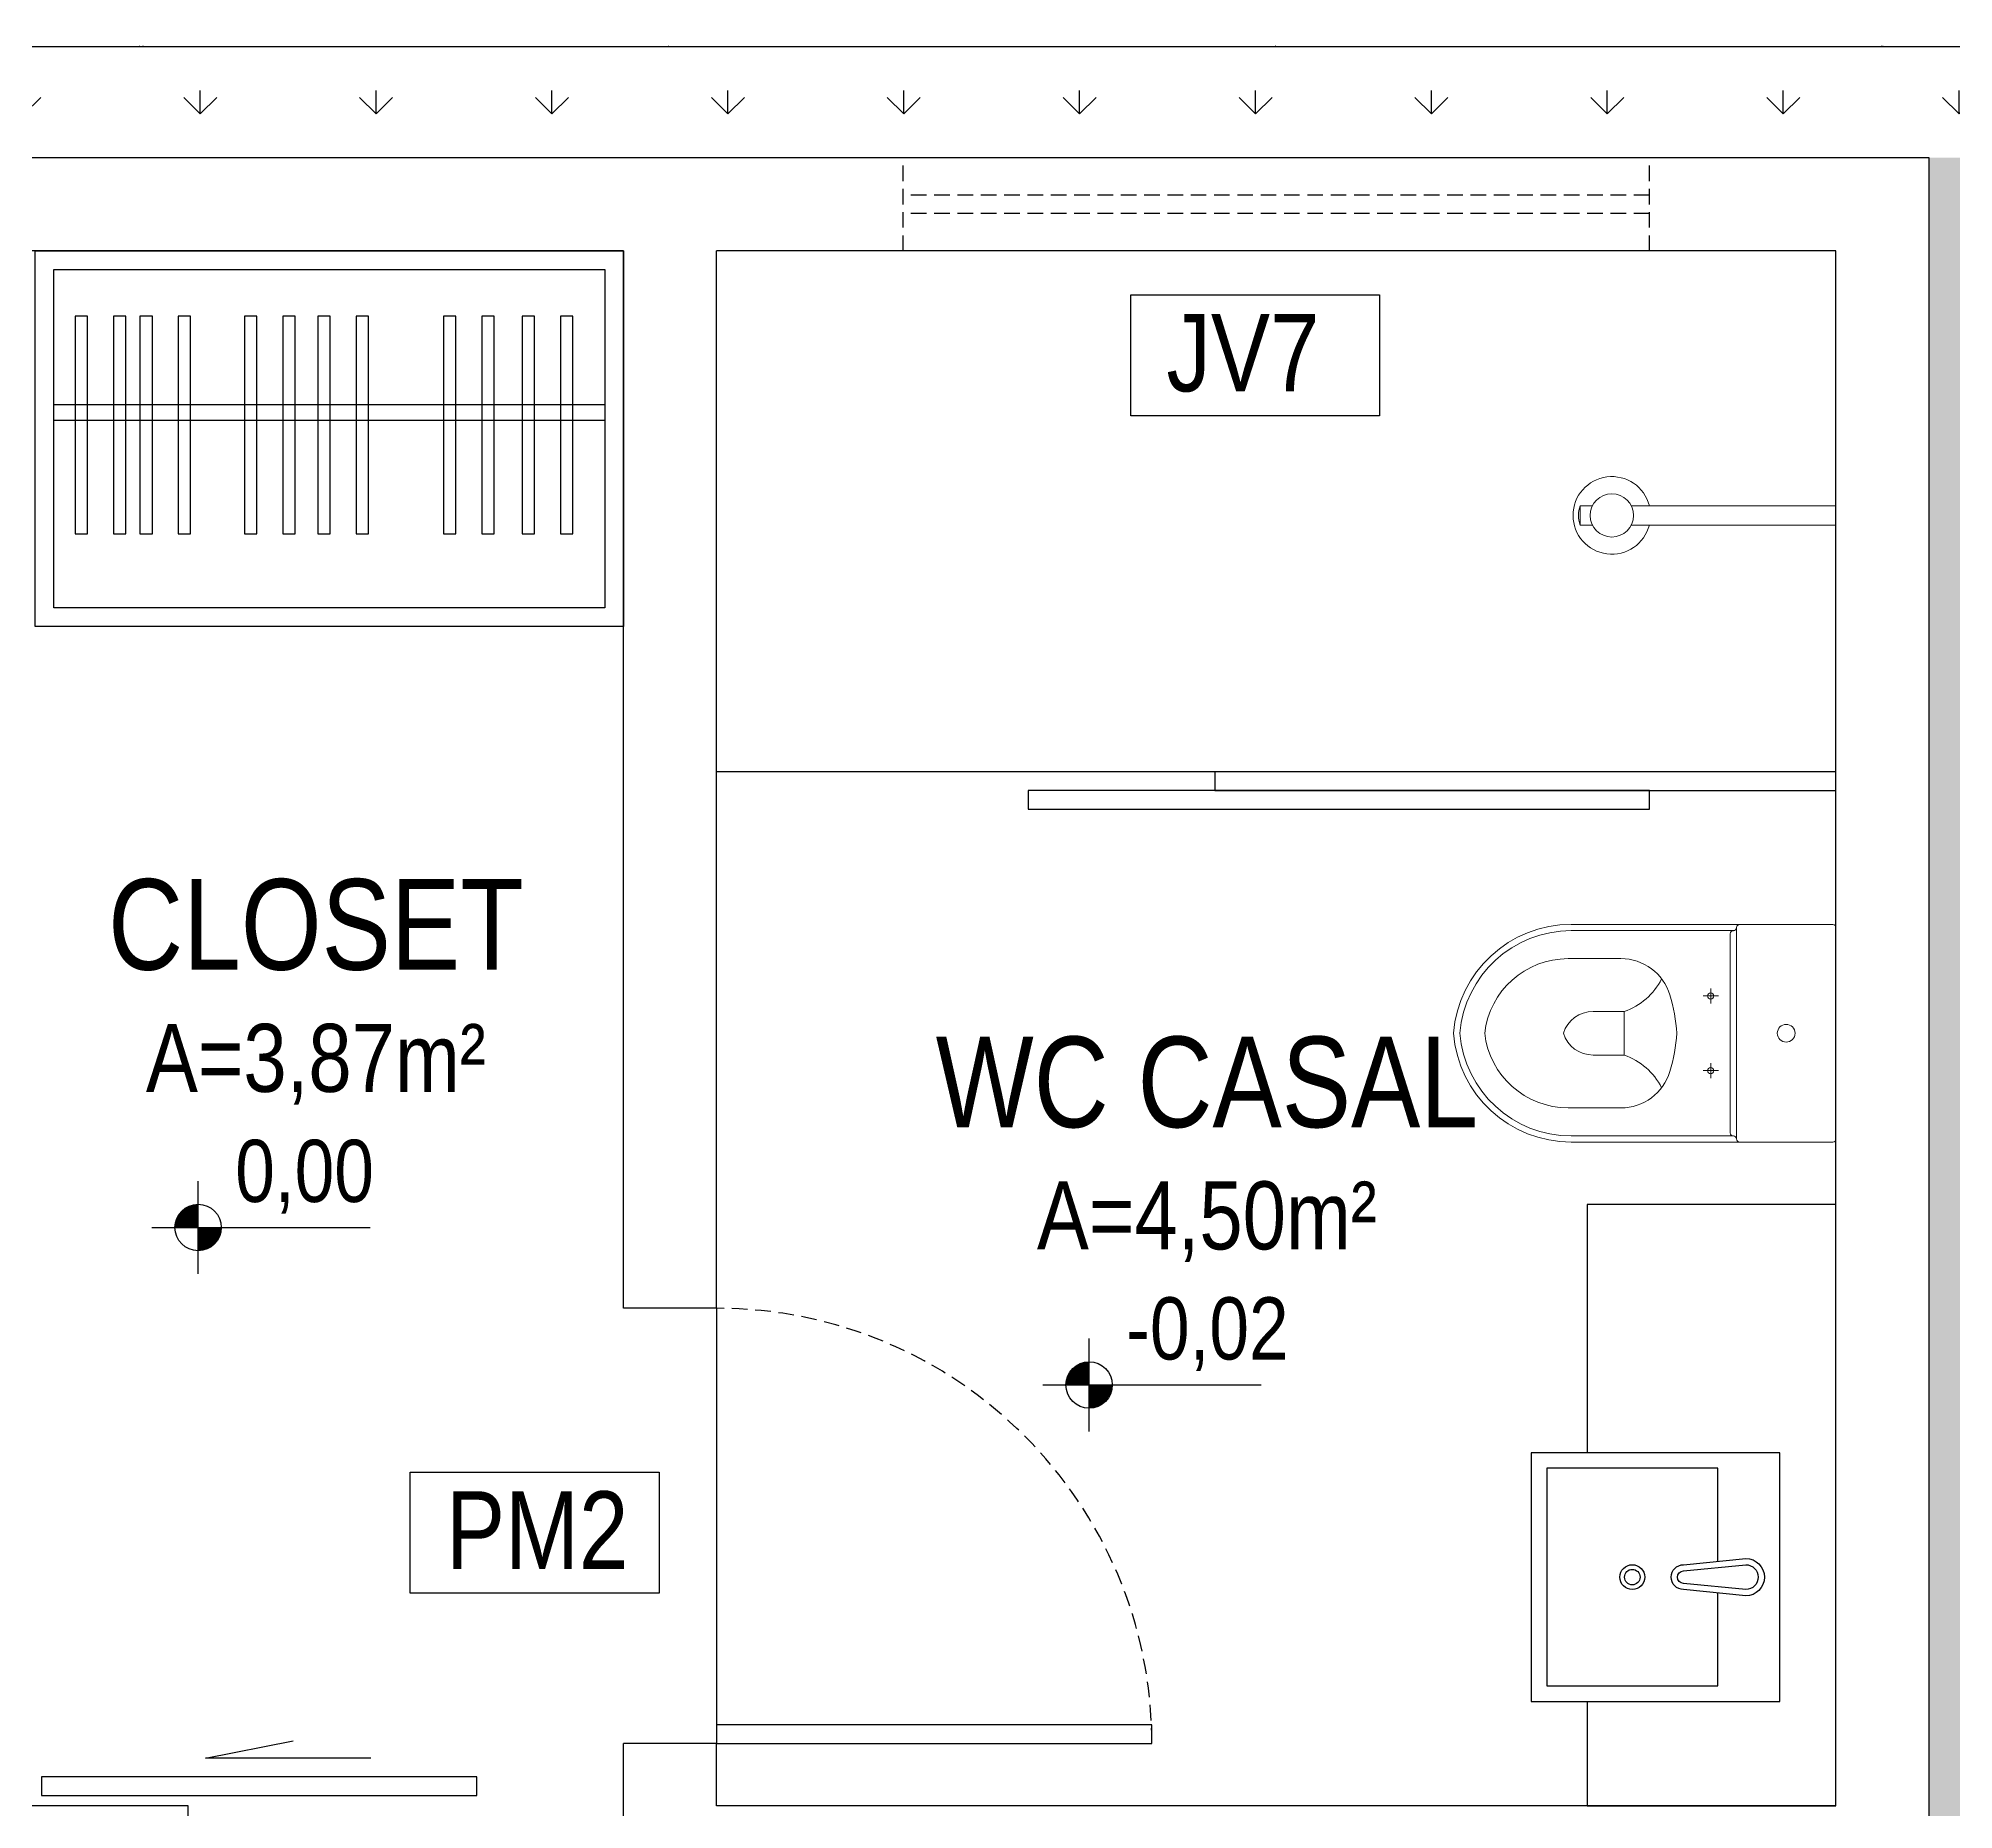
# Model space of a CAD drawing. Header units: millimetres. Extents: x -6300 to 1991, y -4770 to 4545.
# Drawn here: x -1073.8 to -765.8, y 1526.5 to 1811.3 of the extents above; entities that cross this region are included whole.
import ezdxf
from ezdxf.enums import TextEntityAlignment as Align

# ---------------------------------------------------------------- set-up
doc = ezdxf.new("R2010")
doc.units = ezdxf.units.MM
doc.header["$LTSCALE"] = 20
doc.header["$MEASUREMENT"] = 0
doc.linetypes.add('HIDDEN2', pattern=[0.1875, 0.125, -0.0625])
doc.layers.get('0').update_dxf_attribs({"linetype": 'CONTINUOUS'})
doc.layers.get('DEFPOINTS').update_dxf_attribs({"linetype": 'CONTINUOUS'})
for name, color, linetype in [('003', 3, 'CONTINUOUS'), ('AR-MOB', 252, 'CONTINUOUS'), ('COTA', 7, 'CONTINUOUS'), ('E-hatch', 8, 'CONTINUOUS'), ('E-txt-g', 3, 'CONTINUOUS'), ('LAYER1', 7, 'CONTINUOUS'), ('MOB', 251, 'CONTINUOUS')]:
    doc.layers.add(name, color=color, linetype=linetype)
for name, color, linetype, lineweight in [('E-Lay-9', 9, 'CONTINUOUS', 9), ('E-Pen-C', 4, 'CONTINUOUS', 15), ('E-Pen-G', 3, 'CONTINUOUS', 30), ('E-Txt-W', 7, 'CONTINUOUS', 20)]:
    doc.layers.add(name, color=color, linetype=linetype, lineweight=lineweight)
doc.styles.add('F2', font='ARIALN.TTF')
doc.styles.add('REG60', font='romans.shx', dxfattribs={"width": 0.8, "height": 0.15})
doc.styles.add('REG80', font='romans.shx', dxfattribs={"width": 0.8, "height": 0.2})
doc.dimstyles.new('DIMENSION-1', dxfattribs={"dimtxt": 0.145, "dimasz": 0.07, "dimexe": 1, "dimexo": 0, "dimgap": 0.12, "dimtad": 1, "dimzin": 7, "dimdsep": 46, "dimtxsty": 'F2', "dimblk1": 'TRACO', "dimblk2": 'TRACO', "dimsah": 1, "dimcen": 1, "dimse1": 1, "dimse2": 1, "dimclrd": 4, "dimclre": 256, "dimclrt": 4, "dimadec": 8, "dimazin": 0, "dimtfac": 1, "dimtix": 1, "dimtmove": 2, "dimatfit": 3, "dimldrblk": 'TRACO', "dimfxl": 1, "dimtolj": 1, "dimtzin": 0, "dimarcsym": 0})
pattern_1 = [(90, (-158294.171, -2316.25), (-14.1421356, 14.1421356), [3.75, -24.5342713]), (45, (-158294.171, -2316.25), (-14.1421356, 14.1421356), [3.75, -16.25]), (135, (-158294.171, -2316.25), (-14.1421356, -14.1421356), [3.75, -16.25])]

# ---------------------------------------------------------------- blocks, each defined once
blk = doc.blocks.new('TRACO')
at = {"layer": 'E-Pen-C'}
for p, q in [((-1, 0), (1, 0)), ((0, 1), (0, -1))]:
    blk.add_line(p, q, dxfattribs=at)
at = {"layer": 'E-Pen-G'}
blk.add_line((-0.4, -0.4), (0.4, 0.4), dxfattribs=at)
blk = doc.blocks.new('*D849')
at = {"layer": 'COTA', "color": 4, "linetype": 'Continuous', "lineweight": -2}
blk.add_line((-424.84, 1512.16), (-424.84, 1527.02), dxfattribs=at)
at = {"layer": 'DEFPOINTS', "color": 0, "linetype": 'Continuous'}
for p in [(-784.71, 1527.09, -182.96), (-424.84, 1527.09), (-784.71, 1512.09, -182.96)]:
    blk.add_point(p, dxfattribs=at)
at = {"layer": 'COTA', "color": 4, "linetype": 'Continuous', "lineweight": -2, "xscale": 0.07, "yscale": 0.07, "zscale": 0.07}
for p, rotation in [((-424.84, 1527.09), 90), ((-424.84, 1512.09), 270)]:
    blk.add_blockref('TRACO', p, dxfattribs=dict(at, rotation=rotation))
at = {"layer": 'COTA', "color": 4, "linetype": 'Continuous', "insert": (-425.04, 1519.59), "char_height": 0.145, "attachment_point": 5, "rotation": 90, "style": 'F2'}
blk.add_mtext('\\A1;15.00', dxfattribs=at)
blk = doc.blocks.new('*D850')
at = {"layer": 'COTA', "color": 4, "linetype": 'Continuous', "lineweight": -2}
blk.add_line((-424.84, 1527.16), (-424.84, 1777.02), dxfattribs=at)
at = {"layer": 'DEFPOINTS', "color": 0, "linetype": 'Continuous'}
for p in [(-784.71, 1777.09, -182.96), (-424.84, 1777.09), (-784.71, 1527.09, -182.96)]:
    blk.add_point(p, dxfattribs=at)
at = {"layer": 'COTA', "color": 4, "linetype": 'Continuous', "lineweight": -2, "xscale": 0.07, "yscale": 0.07, "zscale": 0.07}
for p, rotation in [((-424.84, 1777.09), 90), ((-424.84, 1527.09), 270)]:
    blk.add_blockref('TRACO', p, dxfattribs=dict(at, rotation=rotation))
at = {"layer": 'COTA', "color": 4, "linetype": 'Continuous', "insert": (-425.04, 1652.09), "char_height": 0.145, "attachment_point": 5, "rotation": 90, "style": 'F2'}
blk.add_mtext('\\A1;250.00', dxfattribs=at)
blk = doc.blocks.new('*D851')
at = {"layer": 'COTA', "color": 4, "linetype": 'Continuous', "lineweight": -2}
blk.add_line((-424.84, 1777.16), (-424.84, 1792.02), dxfattribs=at)
at = {"layer": 'DEFPOINTS', "color": 0, "linetype": 'Continuous'}
for p in [(-784.71, 1792.09, -182.96), (-424.84, 1792.09), (-784.71, 1777.09, -182.96)]:
    blk.add_point(p, dxfattribs=at)
at = {"layer": 'COTA', "color": 4, "linetype": 'Continuous', "lineweight": -2, "xscale": 0.07, "yscale": 0.07, "zscale": 0.07}
for p, rotation in [((-424.84, 1792.09), 90), ((-424.84, 1777.09), 270)]:
    blk.add_blockref('TRACO', p, dxfattribs=dict(at, rotation=rotation))
at = {"layer": 'COTA', "color": 4, "linetype": 'Continuous', "insert": (-425.04, 1784.59), "char_height": 0.145, "attachment_point": 5, "rotation": 90, "style": 'F2'}
blk.add_mtext('\\A1;15.00', dxfattribs=at)
blk = doc.blocks.new('*D852')
at = {"layer": 'COTA', "color": 4, "linetype": 'Continuous', "lineweight": -2}
blk.add_line((-424.84, 1792.16), (-424.84, 2512.02), dxfattribs=at)
at = {"layer": 'DEFPOINTS', "color": 0, "linetype": 'Continuous'}
for p in [(-484.71, 2512.09, -182.96), (-424.84, 2512.09), (-784.71, 1792.09, -182.96)]:
    blk.add_point(p, dxfattribs=at)
at = {"layer": 'COTA', "color": 4, "linetype": 'Continuous', "lineweight": -2, "xscale": 0.07, "yscale": 0.07, "zscale": 0.07}
for p, rotation in [((-424.84, 2512.09), 90), ((-424.84, 1792.09), 270)]:
    blk.add_blockref('TRACO', p, dxfattribs=dict(at, rotation=rotation))
at = {"layer": 'COTA', "color": 4, "linetype": 'Continuous', "insert": (-425.04, 2152.09), "char_height": 0.145, "attachment_point": 5, "rotation": 90, "style": 'F2'}
blk.add_mtext('\\A1;720.00', dxfattribs=at)
blk = doc.blocks.new('TXT-AMB75')
at = {"layer": 'E-txt-g', "style": 'REG80', "width": 0.8, "flags": 8}
blk.add_attdef('TXT', text='', height=0.2, dxfattribs=at).set_placement((0.0055, 0.2964), align=Align.CENTER)
at = {"layer": 'E-Txt-W', "style": 'REG60', "width": 0.8, "flags": 8}
blk.add_attdef('TXT', text='', height=0.15, dxfattribs=at).set_placement((0.0055, 0.0271), align=Align.CENTER)
blk = doc.blocks.new('NV')
at = {"color": 4, "linetype": 'ByBlock', "ltscale": 0.5}
for p, q in [((-1.4143, -0.1421), (-1.4143, 0.1067)), ((-1.5387, -0.0177), (-0.9535, -0.0177))]:
    blk.add_line(p, q, dxfattribs=at)
at = {"color": 4, "ltscale": 2.5}
blk.add_circle((-1.4143, -0.0177), 0.0622, dxfattribs=at)
at = {"color": 4}
for points in [[(-1.4143, -0.0177), (-1.4583, 0.0263), (-1.4765, -0.0177), (-1.4717, 0.0061)], [(-1.4143, -0.0177), (-1.4143, 0.0445), (-1.4583, 0.0263), (-1.4381, 0.0398)], [(-1.4143, -0.0177), (-1.3521, -0.0177), (-1.3703, -0.0617), (-1.3568, -0.0415)], [(-1.4143, -0.0177), (-1.3703, -0.0617), (-1.4143, -0.0799), (-1.3905, -0.0752)]]:
    blk.add_solid(points, dxfattribs=at)
at = {"layer": 'E-Txt-W', "color": 4, "ltscale": 2.5, "style": 'F2'}
blk.add_attdef('COTAPISO', (-1.3058, 0.0735), '', height=0.15, dxfattribs=at)
blk = doc.blocks.new('*D889')
at = {"layer": 'COTA', "color": 4, "linetype": 'Continuous', "lineweight": -2}
blk.add_line((-484.78, 1809.93), (-769.64, 1809.93), dxfattribs=at)
at = {"layer": 'DEFPOINTS', "color": 0, "linetype": 'Continuous'}
for p in [(-769.71, 1809.93), (-484.71, 1798.44, -182.96), (-769.71, 1792.09)]:
    blk.add_point(p, dxfattribs=at)
at = {"layer": 'COTA', "color": 4, "linetype": 'Continuous', "lineweight": -2, "xscale": 0.07, "yscale": 0.07, "zscale": 0.07, "rotation": 180}
blk.add_blockref('TRACO', (-769.71, 1809.93), dxfattribs=at)
at = {"layer": 'COTA', "color": 4, "linetype": 'Continuous', "lineweight": -2, "xscale": 0.07, "yscale": 0.07, "zscale": 0.07}
blk.add_blockref('TRACO', (-484.71, 1809.93), dxfattribs=at)
at = {"layer": 'COTA', "color": 4, "linetype": 'Continuous', "insert": (-627.21, 1810.13), "char_height": 0.145, "attachment_point": 5, "style": 'F2'}
blk.add_mtext('\\A1;285.00', dxfattribs=at)
blk = doc.blocks.new('*D890')
at = {"layer": 'COTA', "color": 4, "linetype": 'Continuous', "lineweight": -2}
blk.add_line((-769.78, 1809.93), (-784.64, 1809.93), dxfattribs=at)
at = {"layer": 'DEFPOINTS', "color": 0, "linetype": 'Continuous'}
for p in [(-784.71, 1809.93), (-769.71, 1792.09), (-784.71, 1777.09, -182.96)]:
    blk.add_point(p, dxfattribs=at)
at = {"layer": 'COTA', "color": 4, "linetype": 'Continuous', "lineweight": -2, "xscale": 0.07, "yscale": 0.07, "zscale": 0.07, "rotation": 180}
blk.add_blockref('TRACO', (-784.71, 1809.93), dxfattribs=at)
at = {"layer": 'COTA', "color": 4, "linetype": 'Continuous', "lineweight": -2, "xscale": 0.07, "yscale": 0.07, "zscale": 0.07}
blk.add_blockref('TRACO', (-769.71, 1809.93), dxfattribs=at)
at = {"layer": 'COTA', "color": 4, "linetype": 'Continuous', "insert": (-777.21, 1810.13), "char_height": 0.145, "attachment_point": 5, "style": 'F2'}
blk.add_mtext('\\A1;15.00', dxfattribs=at)
blk = doc.blocks.new('*D891')
at = {"layer": 'COTA', "color": 4, "linetype": 'Continuous', "lineweight": -2}
blk.add_line((-784.78, 1809.93), (-964.64, 1809.93), dxfattribs=at)
at = {"layer": 'DEFPOINTS', "color": 0, "linetype": 'Continuous'}
for p in [(-964.71, 1809.93), (-964.71, 1777.09, -182.96), (-784.71, 1777.09, -182.96)]:
    blk.add_point(p, dxfattribs=at)
at = {"layer": 'COTA', "color": 4, "linetype": 'Continuous', "lineweight": -2, "xscale": 0.07, "yscale": 0.07, "zscale": 0.07, "rotation": 180}
blk.add_blockref('TRACO', (-964.71, 1809.93), dxfattribs=at)
at = {"layer": 'COTA', "color": 4, "linetype": 'Continuous', "lineweight": -2, "xscale": 0.07, "yscale": 0.07, "zscale": 0.07}
blk.add_blockref('TRACO', (-784.71, 1809.93), dxfattribs=at)
at = {"layer": 'COTA', "color": 4, "linetype": 'Continuous', "insert": (-874.71, 1810.13), "char_height": 0.145, "attachment_point": 5, "style": 'F2'}
blk.add_mtext('\\A1;180.00', dxfattribs=at)
blk = doc.blocks.new('*D892')
at = {"layer": 'COTA', "color": 4, "linetype": 'Continuous', "lineweight": -2}
blk.add_line((-964.78, 1809.93), (-979.64, 1809.93), dxfattribs=at)
at = {"layer": 'DEFPOINTS', "color": 0, "linetype": 'Continuous'}
for p in [(-979.71, 1809.93), (-979.71, 1777.09, -182.96), (-964.71, 1777.09, -182.96)]:
    blk.add_point(p, dxfattribs=at)
at = {"layer": 'COTA', "color": 4, "linetype": 'Continuous', "lineweight": -2, "xscale": 0.07, "yscale": 0.07, "zscale": 0.07, "rotation": 180}
blk.add_blockref('TRACO', (-979.71, 1809.93), dxfattribs=at)
at = {"layer": 'COTA', "color": 4, "linetype": 'Continuous', "lineweight": -2, "xscale": 0.07, "yscale": 0.07, "zscale": 0.07}
blk.add_blockref('TRACO', (-964.71, 1809.93), dxfattribs=at)
at = {"layer": 'COTA', "color": 4, "linetype": 'Continuous', "insert": (-972.21, 1810.13), "char_height": 0.145, "attachment_point": 5, "style": 'F2'}
blk.add_mtext('\\A1;15.00', dxfattribs=at)
blk = doc.blocks.new('*D893')
at = {"layer": 'COTA', "color": 4, "linetype": 'Continuous', "lineweight": -2}
blk.add_line((-979.78, 1809.93), (-1134.64, 1809.93), dxfattribs=at)
at = {"layer": 'DEFPOINTS', "color": 0, "linetype": 'Continuous'}
for p in [(-1134.71, 1809.93), (-979.71, 1777.09, -182.96), (-1134.71, 1773.45, -182.96)]:
    blk.add_point(p, dxfattribs=at)
at = {"layer": 'COTA', "color": 4, "linetype": 'Continuous', "lineweight": -2, "xscale": 0.07, "yscale": 0.07, "zscale": 0.07, "rotation": 180}
blk.add_blockref('TRACO', (-1134.71, 1809.93), dxfattribs=at)
at = {"layer": 'COTA', "color": 4, "linetype": 'Continuous', "lineweight": -2, "xscale": 0.07, "yscale": 0.07, "zscale": 0.07}
blk.add_blockref('TRACO', (-979.71, 1809.93), dxfattribs=at)
at = {"layer": 'COTA', "color": 4, "linetype": 'Continuous', "insert": (-1057.21, 1810.13), "char_height": 0.145, "attachment_point": 5, "style": 'F2'}
blk.add_mtext('\\A1;155.00', dxfattribs=at)
blk = doc.blocks.new('CUBA QUADRADA-flat-4-flat-1')
at = {"layer": 'MOB'}
blk.add_lwpolyline([(0, -0.2), (0.4, -0.2), (0.4, 0.2), (0, 0.2)], close=True, dxfattribs=at)
blk.add_lwpolyline([(0.1, -0.0255), (0.1, -0.175), (0.375, -0.175), (0.375, 0.175), (0.1, 0.175), (0.1, 0.0255)], dxfattribs=at)
for points in [[(0.155, -0.02), (0.055, -0.03, -1), (0.055, 0.03), (0.155, 0.02, -1)], [(0.155, -0.01), (0.055, -0.02, -1), (0.055, 0.02), (0.155, 0.01, -1)]]:
    blk.add_lwpolyline(points, format="xyb", close=True, dxfattribs=at)
for radius in [0.02, 0.0125]:
    blk.add_circle((0.2375, 0), radius, dxfattribs=at)
blk = doc.blocks.new('vaso-s')
at = {"color": 8}
for start, end in [(0, 180), (180, 0)]:
    blk.add_arc((0.08, 0), 0.0143, start, end, dxfattribs=at)
at = {"layer": 'E-Lay-9', "color": 8}
for p, q in [((0, 0.17), (0, 0)), ((0.4256, 0.175), (0.005, 0.175)), ((0.16, 0.17), (0.16, 0.17)), ((0.16, 0.17), (0.16, 0)), ((0.4256, 0.165), (0.165, 0.165)), ((0.17, 0), (0.17, 0.16)), ((0.4306, 0.12), (0.3459, 0.12)), ((0.2013, 0.0479), (0.2013, 0.0722)), ((0.2134, 0.06), (0.1891, 0.06)), ((0.3406, 0.035), (0.3406, 0)), ((0.3906, 0.035), (0.3406, 0.035)), ((0, -0.17), (0, 0)), ((0.16, -0.17), (0.16, 0)), ((0.17, 0), (0.17, -0.1601)), ((0.3406, -0.035), (0.3406, 0)), ((0.2134, -0.06), (0.1891, -0.06)), ((0.2013, -0.0479), (0.2013, -0.0722)), ((0.3906, -0.035), (0.3406, -0.035)), ((0.4306, -0.12), (0.3459, -0.12)), ((0.4256, -0.175), (0.005, -0.175)), ((0.16, -0.17), (0.16, -0.17)), ((0.4256, -0.165), (0.165, -0.165))]:
    blk.add_line(p, q, dxfattribs=at)
for centre in [(0.2013, 0.06), (0.2013, -0.06)]:
    blk.add_circle(centre, 0.005, dxfattribs=at)
for centre, radius, start, end in [((0.005, 0.17), 0.005, 90, 180), ((0.155, 0.17), 0.005, 0, 90), ((0.165, 0.17), 0.00495, 180, 270), ((0.165, 0.16), 0.00495, 0, 90), ((0.4256, -0.015), 0.19, 4.5281, 90), ((0.4256, -0.015), 0.18, 4.7802, 90), ((0.3459, 0.0375), 0.0825, 90, 163.0355), ((0.4306, -0.015), 0.135, 6.3794, 90), ((0.3754, 0.1358), 0.1066, 206.9395, 250.9647), ((0.518, -0.015), 0.2624, 163.0355, 176.7233), ((0.3906, -0.015), 0.05, 17.4576, 90), ((0.518, 0.015), 0.2624, 183.2767, 196.9645), ((0.3906, 0.015), 0.05, 270, 342.5424), ((0.4256, 0.015), 0.19, 270, 355.4719), ((0.4256, 0.015), 0.18, 270, 355.2198), ((0.4306, 0.015), 0.135, 270, 353.6206), ((0.3459, -0.0375), 0.0825, 196.9645, 270), ((0.3754, -0.1358), 0.1066, 109.0353, 153.0605), ((0.005, -0.17), 0.005, 180, 270), ((0.155, -0.17), 0.005, 270, 0), ((0.165, -0.17), 0.00495, 90, 180), ((0.165, -0.1601), 0.00495, 270, 0)]:
    blk.add_arc(centre, radius, start, end, dxfattribs=at)
blk = doc.blocks.new('Chuveiro')
at = {"layer": 'E-Lay-9', "color": 8}
for p, q in [((-0.0311, 0.0156), (-0.3604, 0.0156)), ((0.0509, 0.0156), (0.0311, 0.0156)), ((0.0509, 0.0156), (0.0509, -0.0156)), ((-0.0311, -0.0156), (-0.3604, -0.0156)), ((0.0509, -0.0156), (0.0311, -0.0156))]:
    blk.add_line(p, q, dxfattribs=at)
blk.add_circle((0, 0), 0.0348, dxfattribs=at)
for centre, radius, start, end in [((0, 0), 0.0624, 194.4775, 165.5225), ((0.0093, 0), 0.0444, 339.4266, 20.5734)]:
    blk.add_arc(centre, radius, start, end, dxfattribs=at)

msp = doc.modelspace()

# ---------------------------------------------------------------- hatches: boundary and pattern name
at = {"layer": 'E-hatch'}
h = msp.add_hatch(dxfattribs=at)
h.set_pattern_fill('GRASS', color=8, scale=20, style=0)
h.set_pattern_definition(pattern_1)
h.paths.add_polyline_path([(-1149.708, 2162.092), (-1149.708, 1792.092), (-484.708, 1792.092), (-484.708, 2512.092), (-813.283, 2512.092), (-813.283, 2162.092)])
h.paths.add_polyline_path([(-682.346, 1975.686), (-682.346, 1979.418), (-683.775, 1979.134), (-684.986, 1978.325)], flags=24)
h.paths.add_polyline_path([(-682.346, 1975.686), (-684.986, 1978.325), (-685.795, 1977.114), (-686.079, 1975.686)], flags=24)
h.paths.add_polyline_path([(-682.346, 1975.686), (-678.614, 1975.686), (-678.898, 1974.257), (-679.707, 1973.046)], flags=24)
h.paths.add_polyline_path([(-682.346, 1975.686), (-679.707, 1973.046), (-680.918, 1972.237), (-682.346, 1971.953)], flags=24)
edge = h.paths.add_edge_path(flags=16)
edge.add_line((-682.346, 1968.221), (-682.346, 1983.151))
edge = h.paths.add_edge_path(flags=16)
edge.add_arc((-682.346, 1975.686), 3.732, 0, 360)
edge = h.paths.add_edge_path(flags=16)
edge.add_line((-689.811, 1975.686), (-654.7, 1975.686))
h.paths.add_polyline_path([(-679.379, 1974.797), (-647.258, 1974.797), (-647.258, 1992.825), (-679.379, 1992.825)], flags=24)
h.paths.add_polyline_path([(-717.203, 2012.519), (-609.619, 2012.519), (-609.619, 2040.072), (-717.203, 2040.072)], flags=24)
h.paths.add_polyline_path([(-697.518, 1992.035), (-629.304, 1992.035), (-629.304, 2011.749), (-697.518, 2011.749)], flags=24)
h.paths.add_polyline_path([(-807.475, 2443.02), (-767.446, 2443.02), (-767.446, 2423.554), (-807.475, 2423.554)], flags=16)
h.paths.add_polyline_path([(-1157.801, 1814.322), (-1127.456, 1814.322), (-1127.456, 1844.509), (-1157.801, 1844.509)], flags=9)
h.paths.add_polyline_path([(-1077.543, 1814.322), (-1037.96, 1814.322), (-1037.96, 1844.509), (-1077.543, 1844.509)], flags=24)
h.paths.add_polyline_path([(-987.801, 1814.322), (-957.456, 1814.322), (-957.456, 1844.509), (-987.801, 1844.509)], flags=24)
h.paths.add_polyline_path([(-894.979, 1814.322), (-855.396, 1814.322), (-855.396, 1844.509), (-894.979, 1844.509)], flags=24)
h.paths.add_polyline_path([(-792.801, 1814.322), (-762.456, 1814.322), (-762.456, 1844.509), (-792.801, 1844.509)], flags=24)
h.paths.add_polyline_path([(-646.886, 1814.322), (-607.302, 1814.322), (-607.302, 1844.509), (-646.886, 1844.509)], flags=24)
h.paths.add_polyline_path([(-1103.457, 1957.379), (-1103.457, 1996.962), (-1133.643, 1996.962), (-1133.643, 1957.379)], flags=24)
h.paths.add_polyline_path([(-675.3, 1957.567), (-625.659, 1957.567), (-625.659, 1973.889), (-675.3, 1973.889)], flags=24)
h.paths.add_polyline_path([(-843.277, 2090.427), (-813.978, 2090.427), (-813.978, 2119.573), (-843.277, 2119.573)], flags=24)
h.paths.add_polyline_path([(-957.056, 2090.427), (-918.838, 2090.427), (-918.838, 2119.573), (-957.056, 2119.573)], flags=24)
h.paths.add_polyline_path([(-1061.61, 2090.427), (-1032.311, 2090.427), (-1032.311, 2119.573), (-1061.61, 2119.573)], flags=24)
h.paths.add_polyline_path([(-679.761, 2318.059), (-679.761, 2356.277), (-708.907, 2356.277), (-708.907, 2318.059)], flags=24)
h.paths.add_polyline_path([(-723.512, 2162.098), (-723.512, 2191.397), (-752.658, 2191.397), (-752.658, 2162.098)], flags=24)
h.paths.add_polyline_path([(-723.512, 2264.957), (-723.512, 2303.176), (-752.658, 2303.176), (-752.658, 2264.957)], flags=24)
h.paths.add_polyline_path([(-723.512, 2369.536), (-723.512, 2398.835), (-752.658, 2398.835), (-752.658, 2369.536)], flags=24)
h.paths.add_polyline_path([(-723.512, 2432.519), (-723.512, 2470.738), (-752.658, 2470.738), (-752.658, 2432.519)], flags=24)
h.paths.add_polyline_path([(-770.436, 2249.209), (-770.436, 2427.109), (-797.657, 2427.109), (-797.657, 2249.209)], flags=24)
h.paths.add_polyline_path([(-799.427, 2473.81), (-799.427, 2504.155), (-829.614, 2504.155), (-829.614, 2473.81)], flags=24)
h.paths.add_polyline_path([(-1275.216, 2120.576), (-1097.316, 2120.576), (-1097.316, 2147.797), (-1275.216, 2147.797)], flags=9)
h = msp.add_hatch(dxfattribs=at)
h.set_pattern_fill('GRASS', color=8, scale=20, style=0)
h.set_pattern_definition(pattern_1)
h.paths.add_polyline_path([(-1014.708, 577.092), (-769.708, 577.092), (-769.708, 1792.092), (-484.708, 1792.092), (-484.708, 442.092), (-1014.708, 442.092)])
h.paths.add_polyline_path([(-761.03, 680.119), (-721.001, 680.119), (-721.001, 660.653), (-761.03, 660.653)], flags=16)
h.paths.add_polyline_path([(-761.909, 927.792), (-721.88, 927.792), (-721.88, 908.325), (-761.909, 908.325)], flags=16)
h.paths.add_polyline_path([(-633.514, 1019.051), (-633.514, 1022.783), (-634.943, 1022.499), (-636.154, 1021.69)], flags=24)
h.paths.add_polyline_path([(-633.514, 1019.051), (-636.154, 1021.69), (-636.963, 1020.479), (-637.247, 1019.051)], flags=24)
h.paths.add_polyline_path([(-633.514, 1019.051), (-629.782, 1019.051), (-630.066, 1017.622), (-630.875, 1016.412)], flags=24)
h.paths.add_polyline_path([(-633.514, 1019.051), (-630.875, 1016.412), (-632.086, 1015.602), (-633.514, 1015.318)], flags=24)
edge = h.paths.add_edge_path(flags=16)
edge.add_line((-633.514, 1011.586), (-633.514, 1026.516))
edge = h.paths.add_edge_path(flags=16)
edge.add_arc((-633.514, 1019.051), 3.732, 0, 360)
edge = h.paths.add_edge_path(flags=16)
edge.add_line((-640.979, 1019.051), (-605.868, 1019.051))
h.paths.add_polyline_path([(-630.547, 1018.162), (-598.426, 1018.162), (-598.426, 1036.19), (-630.547, 1036.19)], flags=24)
h.paths.add_polyline_path([(-654.764, 1055.359), (-574.395, 1055.359), (-574.395, 1079.318), (-654.764, 1079.318)], flags=24)
h.paths.add_polyline_path([(-648.686, 1035.4), (-580.472, 1035.4), (-580.472, 1055.115), (-648.686, 1055.115)], flags=24)
h.paths.add_polyline_path([(-761.909, 1299.576), (-721.88, 1299.576), (-721.88, 1280.109), (-761.909, 1280.109)], flags=16)
h.paths.add_polyline_path([(-639.42, 797.652), (-599.837, 797.652), (-599.837, 827.839), (-639.42, 827.839)], flags=24)
h.paths.add_polyline_path([(-626.468, 1000.932), (-576.827, 1000.932), (-576.827, 1017.254), (-626.468, 1017.254)], flags=24)

# ---------------------------------------------------------------- linework, layer by layer
at = {"color": 8}
for points in [[(-979.708, 1716.698), (-1074.314, 1716.698), (-1074.314, 1777.092), (-979.708, 1777.092)], [(-982.708, 1719.698), (-1071.314, 1719.698), (-1071.314, 1774.092), (-982.708, 1774.092)]]:
    msp.add_lwpolyline(points, close=True, dxfattribs=at)
at = {"color": 6}
for points, elevation in [([(-898.121, 1770.054), (-858.092, 1770.054), (-858.092, 1750.587), (-898.121, 1750.587)], 365.922), ([(-1013.993, 1580.738), (-973.964, 1580.738), (-973.964, 1561.272), (-1013.993, 1561.272)], 182.961)]:
    msp.add_lwpolyline(points, close=True, dxfattribs=dict(at, elevation=elevation))
at = {"color": 7}
for points in [[(-784.708, 1693.329), (-884.616, 1693.329), (-884.616, 1690.329), (-784.708, 1690.329)], [(-814.708, 1690.329), (-914.616, 1690.329), (-914.616, 1687.329), (-814.708, 1687.329)]]:
    msp.add_lwpolyline(points, close=True, dxfattribs=at)
at = {"color": 8}
msp.add_lwpolyline([(-824.708, 1543.865), (-824.708, 1527.092), (-784.708, 1527.092), (-784.708, 1623.807), (-824.708, 1623.807), (-824.708, 1583.865)], dxfattribs=at)
at = {"color": 8, "linetype": 'HIDDEN2'}
msp.add_arc((-964.708, 1537.092), 70, 0, 90, dxfattribs=at)
at = {"layer": '003', "color": 8, "ltscale": 0.5}
for p, q in [((-982.708, 1752.358), (-1071.314, 1752.358)), ((-982.708, 1749.858), (-1071.314, 1749.858))]:
    msp.add_line(p, q, dxfattribs=at)
for points in [[(-1067.872, 1731.633), (-1065.872, 1731.633), (-1065.872, 1766.633), (-1067.872, 1766.633)], [(-1061.716, 1731.633), (-1059.716, 1731.633), (-1059.716, 1766.633), (-1061.716, 1766.633)], [(-1057.444, 1731.633), (-1055.444, 1731.633), (-1055.444, 1766.633), (-1057.444, 1766.633)], [(-1051.288, 1731.633), (-1049.288, 1731.633), (-1049.288, 1766.633), (-1051.288, 1766.633)], [(-1040.644, 1731.633), (-1038.644, 1731.633), (-1038.644, 1766.633), (-1040.644, 1766.633)], [(-1034.488, 1731.633), (-1032.488, 1731.633), (-1032.488, 1766.633), (-1034.488, 1766.633)], [(-1028.846, 1731.633), (-1026.846, 1731.633), (-1026.846, 1766.633), (-1028.846, 1766.633)], [(-1022.69, 1731.633), (-1020.69, 1731.633), (-1020.69, 1766.633), (-1022.69, 1766.633)], [(-1008.646, 1731.633), (-1006.646, 1731.633), (-1006.646, 1766.633), (-1008.646, 1766.633)], [(-1002.49, 1731.633), (-1000.49, 1731.633), (-1000.49, 1766.633), (-1002.49, 1766.633)], [(-995.986, 1731.633), (-993.986, 1731.633), (-993.986, 1766.633), (-995.986, 1766.633)], [(-989.83, 1731.633), (-987.83, 1731.633), (-987.83, 1766.633), (-989.83, 1766.633)]]:
    msp.add_lwpolyline(points, close=True, dxfattribs=at)
at = {"layer": 'COTA', "color": 5, "linetype": 'Continuous'}
for p, q in [((-769.708, 1792.092), (-1149.708, 1792.092)), ((-769.708, 1364.716, 182.961), (-769.708, 1792.092, 182.961)), ((-769.708, 1364.716), (-769.708, 1792.092)), ((-979.708, 1777.092), (-1134.708, 1777.092)), ((-979.708, 1607.092), (-979.708, 1777.092)), ((-784.708, 1777.092), (-964.708, 1777.092)), ((-964.708, 1607.092), (-964.708, 1777.092)), ((-784.708, 1527.092), (-784.708, 1777.092)), ((-964.708, 1607.092), (-979.708, 1607.092)), ((-979.708, 1512.092), (-979.708, 1537.092)), ((-964.708, 1537.092), (-979.708, 1537.092)), ((-964.708, 1527.092), (-964.708, 1537.092)), ((-1049.708, 1527.092), (-1134.708, 1527.092)), ((-1049.708, 1512.092), (-1049.708, 1527.092)), ((-784.708, 1527.092), (-964.708, 1527.092))]:
    msp.add_line(p, q, dxfattribs=at)
at = {"layer": 'COTA', "color": 8, "linetype": 'HIDDEN2'}
for p, q in [((-934.708, 1777.092), (-934.708, 1792.092)), ((-814.708, 1777.092), (-814.708, 1792.092)), ((-814.708, 1786.092), (-934.708, 1786.092)), ((-814.708, 1783.092), (-934.708, 1783.092))]:
    msp.add_line(p, q, dxfattribs=at)
at = {"layer": 'COTA', "color": 8, "linetype": 'Continuous'}
for p, q in [((-784.708, 1693.329), (-964.708, 1693.329)), ((-769.708, 1527.092, 182.961), (-769.708, 1662.092, 182.961)), ((-964.708, 1607.092), (-964.708, 1538.592))]:
    msp.add_line(p, q, dxfattribs=at)
at = {"layer": 'COTA', "color": 7, "linetype": 'Continuous'}
msp.add_lwpolyline([(-964.708, 1537.092), (-894.708, 1537.092), (-894.708, 1540.092), (-964.708, 1540.092)], close=True, dxfattribs=at)
at = {"layer": 'COTA', "color": 7, "linetype": 'Continuous', "elevation": 182.961}
msp.add_lwpolyline([(-1020.289, 1534.767), (-1046.876, 1534.767), (-1032.828, 1537.541)], dxfattribs=at)
msp.add_lwpolyline([(-1073.261, 1528.761), (-1003.261, 1528.761), (-1003.261, 1531.761), (-1073.261, 1531.761)], close=True, dxfattribs=at)

# ---------------------------------------------------------------- block references
ref = msp.add_blockref('TXT-AMB75', (-1029.552, 1639.915, 182.961), dxfattribs=dict(xscale=72.9, yscale=72.9, zscale=72.9))
ref.add_attrib('TXT', 'CLOSET', dxfattribs={"layer": 'E-txt-g', "color": 2, "height": 14.58, "style": 'F2'}).set_placement((-1029.154, 1661.525, 182.961), align=Align.CENTER)
ref.add_attrib('TXT', 'A=3,87m²', dxfattribs={"layer": 'E-Txt-W', "height": 10.935, "style": 'F2'}).set_placement((-1029.154, 1641.888, 182.961), align=Align.CENTER)
ref = msp.add_blockref('TXT-AMB75', (-886.269, 1614.588, 182.961), dxfattribs=dict(xscale=72.9, yscale=72.9, zscale=72.9))
ref.add_attrib('TXT', 'WC CASAL', dxfattribs={"layer": 'E-txt-g', "color": 2, "height": 14.58, "style": 'F2'}).set_placement((-885.87, 1636.198, 182.961), align=Align.CENTER)
ref.add_attrib('TXT', 'A=4,50m²', dxfattribs={"layer": 'E-Txt-W', "height": 10.935, "style": 'F2'}).set_placement((-885.87, 1616.561, 182.961), align=Align.CENTER)
ref = msp.add_blockref('NV', (-963.233, 1621.151, 182.961), dxfattribs=dict(xscale=60, yscale=60, zscale=60))
ref.add_attrib('COTAPISO', '0,00', (-1042.117, 1624.184, 182.961), dxfattribs={"layer": 'E-Txt-W', "color": 4, "ltscale": 2.5, "height": 10, "style": 'F2'})
ref = msp.add_blockref('NV', (-819.95, 1595.824, 182.961), dxfattribs=dict(xscale=60, yscale=60, zscale=60))
ref.add_attrib('COTAPISO', '-0,02', (-898.834, 1598.857, 182.961), dxfattribs={"layer": 'E-Txt-W', "color": 4, "ltscale": 2.5, "height": 10, "style": 'F2'})
at = {"layer": 'AR-MOB', "xscale": 100, "yscale": 100, "zscale": 100, "rotation": 180}
msp.add_blockref('CUBA QUADRADA-flat-4-flat-1', (-793.708, 1563.865), dxfattribs=at)
at = {"layer": 'E-Lay-9', "color": 7, "xscale": -100, "yscale": 100, "zscale": 100}
for name, p in [('Chuveiro', (-820.75, 1734.579)), ('vaso-s', (-784.708, 1651.312))]:
    msp.add_blockref(name, p, dxfattribs=at)

# ---------------------------------------------------------------- texts
at = {"layer": 'LAYER1', "color": 6, "linetype": 'Continuous', "style": 'F2'}
for s, p in [('JV7', (-892.367, 1766.976, 365.922)), ('PM2', (-1008.239, 1577.66, 182.961))]:
    msp.add_text(s, height=12.4603, dxfattribs=at).set_placement(p, align=Align.TOP_LEFT)

# ---------------------------------------------------------------- dimensions: what is measured, and where the dimension line sits
at = {"layer": 'COTA', "color": 7, "linetype": 'Continuous'}
for base, p1, p2, picture, middle in [((-424.844, 2512.092, 182.961), (-784.708, 1792.092), (-484.708, 2512.092), '*D852', (-425.038, 2152.092, 182.961)), ((-424.844, 1792.092, 182.961), (-784.708, 1777.092), (-784.708, 1792.092), '*D851', (-425.038, 1784.592, 182.961)), ((-424.844, 1777.092, 182.961), (-784.708, 1527.092), (-784.708, 1777.092), '*D850', (-425.038, 1652.092, 182.961)), ((-424.844, 1527.092, 182.961), (-784.708, 1512.092), (-784.708, 1527.092), '*D849', (-425.038, 1519.592, 182.961))]:
    dim = msp.add_linear_dim(base=base, p1=p1, p2=p2, angle=90, dimstyle='DIMENSION-1', override={"dimfxl": 0.06}, dxfattribs=at)
    dim.commit()
    dim.dimension.update_dxf_attribs({"geometry": picture, "text_midpoint": middle})
for base, p1, p2, picture, middle in [((-1134.708, 1809.933, 182.961), (-979.708, 1777.092), (-1134.708, 1773.451), '*D893', (-1057.208, 1810.127, 182.961)), ((-979.708, 1809.933, 182.961), (-964.708, 1777.092), (-979.708, 1777.092), '*D892', (-972.208, 1810.127, 182.961)), ((-964.708, 1809.933, 182.961), (-784.708, 1777.092), (-964.708, 1777.092), '*D891', (-874.708, 1810.127, 182.961)), ((-784.708, 1809.933, 182.961), (-769.708, 1792.092, 182.961), (-784.708, 1777.092), '*D890', (-777.208, 1810.127, 182.961)), ((-769.708, 1809.933, 182.961), (-484.708, 1798.441), (-769.708, 1792.092, 182.961), '*D889', (-627.208, 1810.127, 182.961))]:
    dim = msp.add_linear_dim(base=base, p1=p1, p2=p2, dimstyle='DIMENSION-1', override={"dimfxl": 0.06}, dxfattribs=at)
    dim.commit()
    dim.dimension.update_dxf_attribs({"geometry": picture, "text_midpoint": middle})

doc.saveas('drawing.dxf')
